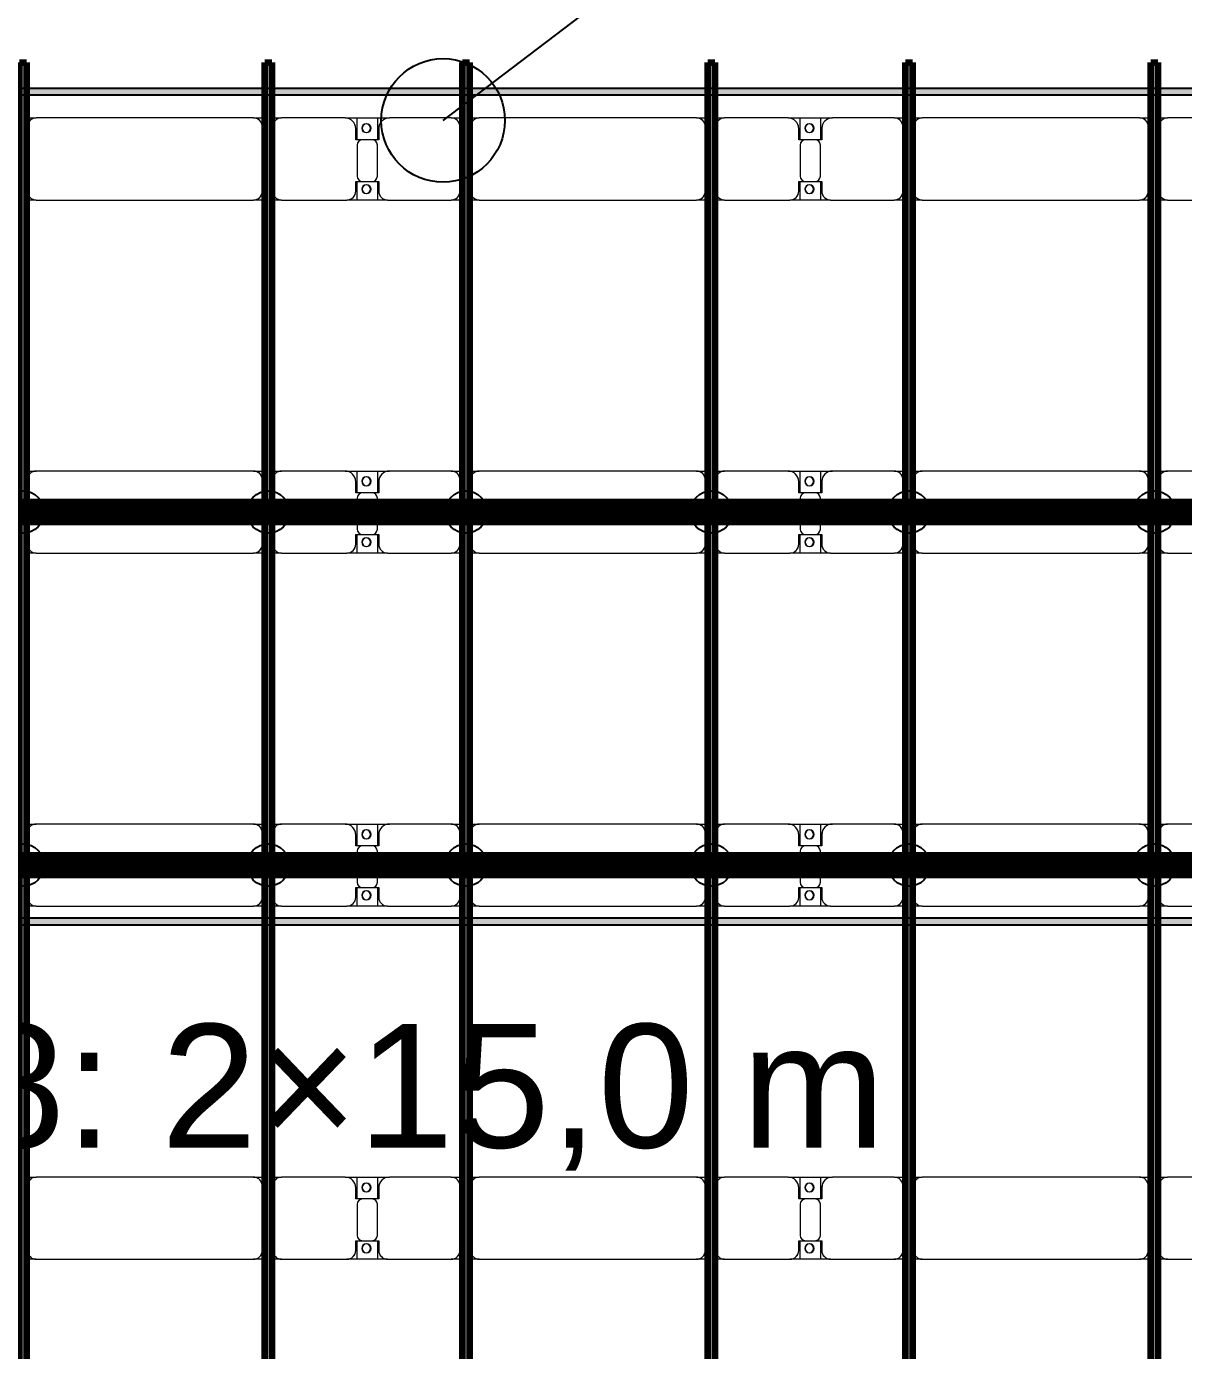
# Model space of a CAD drawing. Header units: millimetres. Extents: x 312848 to 517332, y -142134 to -35114.
# Drawn here: x 405492 to 412048, y -120078 to -112578 of the extents above; entities that cross this region are included whole.
import ezdxf

# ---------------------------------------------------------------- set-up
doc = ezdxf.new("R2010")
doc.units = ezdxf.units.MM
for name, color, linetype, lineweight in [('A-ANNO-DIMS', 211, 'Continuous', 9), ('A-ANNO-DIMS-500', 211, 'Continuous', 9), ('A-GENM', 13, 'Continuous', 9), ('S-BEAM', 12, 'Continuous', 9)]:
    doc.layers.add(name, color=color, linetype=linetype, lineweight=lineweight)
for name, color, linetype in [('GC-BICH NEO', 6, 'Continuous'), ('GC-DAY NEO', 5, 'Continuous'), ('GC-GHI CHU', 2, 'Continuous'), ('GC-HOP 40x60 GIA CUONG', 1, 'Continuous')]:
    doc.layers.add(name, color=color, linetype=linetype)
doc.styles.add('GC_VN', font='arial.ttf')
doc.styles.add('Trebuchet MS', font='trebuc.ttf', dxfattribs={"width": 0.8, "height": 1500})
doc.dimstyles.new('Arc_Length_-_3mm_Trebuchet_MS_3', dxfattribs={"dimscale": 304.8, "dimtxt": 1546.42636, "dimasz": 1.64042, "dimexe": 2.46063, "dimexo": 2.46063, "dimgap": 0.492126, "dimtad": 1, "dimdec": 0, "dimrnd": 10, "dimzin": 0, "dimdsep": 46, "dimtxsty": 'Trebuchet MS', "dimblk1": 'OBLIQUE', "dimblk2": 'OBLIQUE', "dimsah": 1, "dimcen": 0.09, "dimdle": 1.64042, "dimazin": 0, "dimtfac": 1, "dimtdec": 4, "dimtix": 1, "dimtmove": 0, "dimatfit": 3, "dimfxl": 1, "dimtvp": 1, "dimtfill": 1, "dimtolj": 1, "dimtzin": 0, "dimarcsym": 2})

# ---------------------------------------------------------------- blocks, each defined once
blk = doc.blocks.new('Dai phao do pin - DẢI PHAO ĐỠ PIN-67305-KHUNG KẾT CẤU BÈ PIN 3')
at = {"layer": 'A-GENM', "color": 7}
for p, q in [((4344.4, 241.6), (4399.7, 241.6)), ((5630.3, 241.6), (4399.7, 241.6)), ((5630.3, 241.6), (5694.4, 241.6)), ((5734.4, 241.6), (5789.7, 241.6)), ((6149.7, 241.6), (5789.7, 241.6)), ((6149.7, 241.6), (6332.2, 241.6)), ((6217.8, 241.6), (6400.3, 241.6)), ((6217.8, 118.2), (6217.8, 241.6)), ((6332.2, 241.6), (6332.2, 118.2)), ((6750.3, 241.6), (6400.3, 241.6)), ((6750.3, 241.6), (6814.4, 241.6)), ((6854.4, 241.6), (6909.7, 241.6)), ((8140.3, 241.6), (6909.7, 241.6)), ((8140.3, 241.6), (8204.4, 241.6)), ((8244.4, 241.6), (8299.7, 241.6)), ((8659.7, 241.6), (8299.7, 241.6)), ((8659.7, 241.6), (8842.2, 241.6)), ((8727.8, 241.6), (8910.3, 241.6)), ((8727.8, 118.2), (8727.8, 241.6)), ((8842.2, 241.6), (8842.2, 118.2)), ((9260.3, 241.6), (8910.3, 241.6)), ((9260.3, 241.6), (9324.4, 241.6)), ((9364.4, 241.6), (9419.7, 241.6)), ((10650.3, 241.6), (9419.7, 241.6)), ((10650.3, 241.6), (10714.4, 241.6)), ((10754.4, 241.6), (10809.7, 241.6)), ((11169.7, 241.6), (10809.7, 241.6)), ((4349.7, 191.6), (4349.7, -173.4)), ((5680.3, -173.4), (5680.3, 191.6)), ((5739.7, 191.6), (5739.7, -173.4)), ((6209.7, 118.2), (6209.7, 181.6)), ((6340.3, 181.6), (6340.3, 118.2)), ((6800.3, -173.4), (6800.3, 191.6)), ((6859.7, 191.6), (6859.7, -173.4)), ((8190.3, -173.4), (8190.3, 191.6)), ((8249.7, 191.6), (8249.7, -173.4)), ((8719.7, 118.2), (8719.7, 181.6)), ((8850.3, 181.6), (8850.3, 118.2)), ((9310.3, -173.4), (9310.3, 191.6)), ((9369.7, 191.6), (9369.7, -173.4)), ((10700.3, -173.4), (10700.3, 191.6)), ((10759.7, 191.6), (10759.7, -173.4)), ((6302.2, 118.2), (6209.7, 118.2)), ((6217.8, 88.2), (6217.8, -88.2)), ((6340.3, 118.2), (6247.8, 118.2)), ((6332.2, -88.2), (6332.2, 88.2)), ((8812.2, 118.2), (8719.7, 118.2)), ((8727.8, 88.2), (8727.8, -88.2)), ((8850.3, 118.2), (8757.8, 118.2)), ((8842.2, -88.2), (8842.2, 88.2)), ((6209.7, -173.4), (6209.7, -118.2)), ((6209.7, -118.2), (6302.2, -118.2)), ((6217.8, -223.4), (6217.8, -118.2)), ((6247.8, -118.2), (6340.3, -118.2)), ((6332.2, -118.2), (6332.2, -223.4)), ((6340.3, -118.2), (6340.3, -173.4)), ((8719.7, -173.4), (8719.7, -118.2)), ((8719.7, -118.2), (8812.2, -118.2)), ((8727.8, -223.4), (8727.8, -118.2)), ((8757.8, -118.2), (8850.3, -118.2)), ((8842.2, -118.2), (8842.2, -223.4)), ((8850.3, -118.2), (8850.3, -173.4)), ((4399.7, -223.4), (4344.4, -223.4)), ((4399.7, -223.4), (5630.3, -223.4)), ((5694.4, -223.4), (5630.3, -223.4)), ((5789.7, -223.4), (5734.4, -223.4)), ((5789.7, -223.4), (6159.7, -223.4)), ((6332.2, -223.4), (6159.7, -223.4)), ((6390.3, -223.4), (6217.8, -223.4)), ((6390.3, -223.4), (6750.3, -223.4)), ((6814.4, -223.4), (6750.3, -223.4)), ((6909.7, -223.4), (6854.4, -223.4)), ((6909.7, -223.4), (8140.3, -223.4)), ((8204.4, -223.4), (8140.3, -223.4)), ((8299.7, -223.4), (8244.4, -223.4)), ((8299.7, -223.4), (8669.7, -223.4)), ((8842.2, -223.4), (8669.7, -223.4)), ((8900.3, -223.4), (8727.8, -223.4)), ((8900.3, -223.4), (9260.3, -223.4)), ((9324.4, -223.4), (9260.3, -223.4)), ((9419.7, -223.4), (9364.4, -223.4)), ((9419.7, -223.4), (10650.3, -223.4)), ((10714.4, -223.4), (10650.3, -223.4)), ((10809.7, -223.4), (10754.4, -223.4)), ((10809.7, -223.4), (11179.7, -223.4))]:
    blk.add_line(p, q, dxfattribs=at)
for centre, radius, start, end in [((4399.7, 191.6), 50, 90, 180), ((4399.7, 191.6), 50, 105, 180), ((5630.3, 191.6), 50, 360, 90), ((5630.3, 191.6), 50, 15, 90), ((5789.7, 191.6), 50, 90, 180), ((5789.7, 191.6), 50, 135, 180), ((6149.7, 181.6), 60, 0, 90), ((6400.3, 181.6), 60, 90, 180), ((6750.3, 191.6), 50, 360, 90), ((6750.3, 191.6), 50, 360, 45), ((6909.7, 191.6), 50, 90, 180), ((6909.7, 191.6), 50, 105, 180), ((8140.3, 191.6), 50, 360, 90), ((8140.3, 191.6), 50, 15, 90), ((8299.7, 191.6), 50, 90, 180), ((8299.7, 191.6), 50, 135, 180), ((8659.7, 181.6), 60, 360, 90), ((8910.3, 181.6), 60, 90, 180), ((9260.3, 191.6), 50, 360, 90), ((9260.3, 191.6), 50, 360, 45), ((9419.7, 191.6), 50, 90, 180), ((9419.7, 191.6), 50, 105, 180), ((10650.3, 191.6), 50, 360, 90), ((10650.3, 191.6), 50, 15, 90), ((10809.7, 191.6), 50, 90, 180), ((10809.7, 191.6), 50, 135, 180), ((6149.7, 181.6), 60, 0, 30), ((6268.6, 183.2), 25, 0, 180), ((6268.6, 183.2), 25, 180, 360), ((6271.4, 183.2), 25, 0, 180), ((6271.4, 183.2), 25, 180, 360), ((6400.3, 181.6), 60, 150, 180), ((8659.7, 181.6), 60, 360, 30), ((8778.6, 183.2), 25, 0, 180), ((8778.6, 183.2), 25, 180, 0), ((8781.4, 183.2), 25, 360, 180), ((8781.4, 183.2), 25, 180, 360), ((8910.3, 181.6), 60, 150, 180), ((6247.8, 88.2), 30, 90, 180), ((6302.2, 88.2), 30, 360, 90), ((8757.8, 88.2), 30, 90, 180), ((8812.2, 88.2), 30, 360, 90), ((6247.8, -88.2), 30, 180, 270), ((6268.6, -161.8), 25, 360, 180), ((6271.4, -161.8), 25, 0, 180), ((6302.2, -88.2), 30, 270, 360), ((8757.8, -88.2), 30, 180, 270), ((8778.6, -161.8), 25, 360, 180), ((8781.4, -161.8), 25, 360, 180), ((8812.2, -88.2), 30, 270, 360), ((4399.7, -173.4), 50, 180, 270), ((4399.7, -173.4), 50, 180, 270), ((5630.3, -173.4), 50, 270, 360), ((5630.3, -173.4), 50, 285, 360), ((5789.7, -173.4), 50, 180, 270), ((5789.7, -173.4), 50, 180, 225), ((6159.7, -173.4), 50, 270, 360), ((6159.7, -173.4), 50, 315, 360), ((6268.6, -161.8), 25, 180, 0), ((6271.4, -161.8), 25, 180, 0), ((6390.3, -173.4), 50, 180, 270), ((6390.3, -173.4), 50, 180, 225), ((6750.3, -173.4), 50, 270, 360), ((6750.3, -173.4), 50, 315, 360), ((6909.7, -173.4), 50, 180, 270), ((6909.7, -173.4), 50, 180, 270), ((8140.3, -173.4), 50, 270, 360), ((8140.3, -173.4), 50, 285, 360), ((8299.7, -173.4), 50, 180, 270), ((8299.7, -173.4), 50, 180, 225), ((8669.7, -173.4), 50, 270, 360), ((8669.7, -173.4), 50, 315, 360), ((8778.6, -161.8), 25, 180, 0), ((8781.4, -161.8), 25, 180, 0), ((8900.3, -173.4), 50, 180, 270), ((8900.3, -173.4), 50, 180, 225), ((9260.3, -173.4), 50, 270, 360), ((9260.3, -173.4), 50, 315, 360), ((9419.7, -173.4), 50, 180, 270), ((9419.7, -173.4), 50, 180, 270), ((10650.3, -173.4), 50, 270, 0), ((10650.3, -173.4), 50, 285, 360), ((10809.7, -173.4), 50, 180, 270), ((10809.7, -173.4), 50, 180, 225)]:
    blk.add_arc(centre, radius, start, end, dxfattribs=at)
blk = doc.blocks.new('Dai phao do pin - DẢI PHAO ĐỠ PIN-V14-KHUNG KẾT CẤU BÈ PIN 3')
at = {"layer": 'A-GENM', "color": 7}
for p, q in [((4344.4, 241.6), (4399.7, 241.6)), ((5630.3, 241.6), (4399.7, 241.6)), ((5630.3, 241.6), (5694.4, 241.6)), ((5734.4, 241.6), (5789.7, 241.6)), ((6149.7, 241.6), (5789.7, 241.6)), ((6149.7, 241.6), (6332.2, 241.6)), ((6217.8, 241.6), (6400.3, 241.6)), ((6217.8, 118.2), (6217.8, 241.6)), ((6332.2, 241.6), (6332.2, 118.2)), ((6750.3, 241.6), (6400.3, 241.6)), ((6750.3, 241.6), (6814.4, 241.6)), ((6854.4, 241.6), (6909.7, 241.6)), ((8140.3, 241.6), (6909.7, 241.6)), ((8140.3, 241.6), (8204.4, 241.6)), ((8244.4, 241.6), (8299.7, 241.6)), ((8659.7, 241.6), (8299.7, 241.6)), ((8659.7, 241.6), (8842.2, 241.6)), ((8727.8, 241.6), (8910.3, 241.6)), ((8727.8, 118.2), (8727.8, 241.6)), ((8842.2, 241.6), (8842.2, 118.2)), ((9260.3, 241.6), (8910.3, 241.6)), ((9260.3, 241.6), (9324.4, 241.6)), ((9364.4, 241.6), (9419.7, 241.6)), ((10650.3, 241.6), (9419.7, 241.6)), ((10650.3, 241.6), (10714.4, 241.6)), ((10754.4, 241.6), (10809.7, 241.6)), ((11169.7, 241.6), (10809.7, 241.6)), ((4349.7, 191.6), (4349.7, -173.4)), ((5680.3, -173.4), (5680.3, 191.6)), ((5739.7, 191.6), (5739.7, -173.4)), ((6209.7, 118.2), (6209.7, 181.6)), ((6340.3, 181.6), (6340.3, 118.2)), ((6800.3, -173.4), (6800.3, 191.6)), ((6859.7, 191.6), (6859.7, -173.4)), ((8190.3, -173.4), (8190.3, 191.6)), ((8249.7, 191.6), (8249.7, -173.4)), ((8719.7, 118.2), (8719.7, 181.6)), ((8850.3, 181.6), (8850.3, 118.2)), ((9310.3, -173.4), (9310.3, 191.6)), ((9369.7, 191.6), (9369.7, -173.4)), ((10700.3, -173.4), (10700.3, 191.6)), ((10759.7, 191.6), (10759.7, -173.4)), ((6302.2, 118.2), (6209.7, 118.2)), ((6217.8, 88.2), (6217.8, -88.2)), ((6340.3, 118.2), (6247.8, 118.2)), ((6332.2, -88.2), (6332.2, 88.2)), ((8812.2, 118.2), (8719.7, 118.2)), ((8727.8, 88.2), (8727.8, -88.2)), ((8850.3, 118.2), (8757.8, 118.2)), ((8842.2, -88.2), (8842.2, 88.2)), ((6209.7, -173.4), (6209.7, -118.2)), ((6209.7, -118.2), (6302.2, -118.2)), ((6217.8, -223.4), (6217.8, -118.2)), ((6247.8, -118.2), (6340.3, -118.2)), ((6332.2, -118.2), (6332.2, -223.4)), ((6340.3, -118.2), (6340.3, -173.4)), ((8719.7, -173.4), (8719.7, -118.2)), ((8719.7, -118.2), (8812.2, -118.2)), ((8727.8, -223.4), (8727.8, -118.2)), ((8757.8, -118.2), (8850.3, -118.2)), ((8842.2, -118.2), (8842.2, -223.4)), ((8850.3, -118.2), (8850.3, -173.4)), ((4399.7, -223.4), (4344.4, -223.4)), ((4399.7, -223.4), (5630.3, -223.4)), ((5694.4, -223.4), (5630.3, -223.4)), ((5789.7, -223.4), (5734.4, -223.4)), ((5789.7, -223.4), (6159.7, -223.4)), ((6332.2, -223.4), (6159.7, -223.4)), ((6390.3, -223.4), (6217.8, -223.4)), ((6390.3, -223.4), (6750.3, -223.4)), ((6814.4, -223.4), (6750.3, -223.4)), ((6909.7, -223.4), (6854.4, -223.4)), ((6909.7, -223.4), (8140.3, -223.4)), ((8204.4, -223.4), (8140.3, -223.4)), ((8299.7, -223.4), (8244.4, -223.4)), ((8299.7, -223.4), (8669.7, -223.4)), ((8842.2, -223.4), (8669.7, -223.4)), ((8900.3, -223.4), (8727.8, -223.4)), ((8900.3, -223.4), (9260.3, -223.4)), ((9324.4, -223.4), (9260.3, -223.4)), ((9419.7, -223.4), (9364.4, -223.4)), ((9419.7, -223.4), (10650.3, -223.4)), ((10714.4, -223.4), (10650.3, -223.4)), ((10809.7, -223.4), (10754.4, -223.4)), ((10809.7, -223.4), (11179.7, -223.4))]:
    blk.add_line(p, q, dxfattribs=at)
for centre, radius, start, end in [((4399.7, 191.6), 50, 90, 180), ((4399.7, 191.6), 50, 105, 180), ((5630.3, 191.6), 50, 360, 90), ((5630.3, 191.6), 50, 15, 90), ((5789.7, 191.6), 50, 90, 180), ((5789.7, 191.6), 50, 135, 180), ((6149.7, 181.6), 60, 0, 90), ((6400.3, 181.6), 60, 90, 180), ((6750.3, 191.6), 50, 360, 90), ((6750.3, 191.6), 50, 360, 45), ((6909.7, 191.6), 50, 90, 180), ((6909.7, 191.6), 50, 105, 180), ((8140.3, 191.6), 50, 360, 90), ((8140.3, 191.6), 50, 15, 90), ((8299.7, 191.6), 50, 90, 180), ((8299.7, 191.6), 50, 135, 180), ((8659.7, 181.6), 60, 360, 90), ((8910.3, 181.6), 60, 90, 180), ((9260.3, 191.6), 50, 360, 90), ((9260.3, 191.6), 50, 360, 45), ((9419.7, 191.6), 50, 90, 180), ((9419.7, 191.6), 50, 105, 180), ((10650.3, 191.6), 50, 360, 90), ((10650.3, 191.6), 50, 15, 90), ((10809.7, 191.6), 50, 90, 180), ((10809.7, 191.6), 50, 135, 180), ((6149.7, 181.6), 60, 0, 30), ((6268.6, 183.2), 25, 0, 180), ((6268.6, 183.2), 25, 180, 360), ((6271.4, 183.2), 25, 0, 180), ((6271.4, 183.2), 25, 180, 360), ((6400.3, 181.6), 60, 150, 180), ((8659.7, 181.6), 60, 360, 30), ((8778.6, 183.2), 25, 0, 180), ((8778.6, 183.2), 25, 180, 0), ((8781.4, 183.2), 25, 360, 180), ((8781.4, 183.2), 25, 180, 360), ((8910.3, 181.6), 60, 150, 180), ((6247.8, 88.2), 30, 90, 180), ((6302.2, 88.2), 30, 360, 90), ((8757.8, 88.2), 30, 90, 180), ((8812.2, 88.2), 30, 360, 90), ((6247.8, -88.2), 30, 180, 270), ((6268.6, -161.8), 25, 360, 180), ((6271.4, -161.8), 25, 0, 180), ((6302.2, -88.2), 30, 270, 360), ((8757.8, -88.2), 30, 180, 270), ((8778.6, -161.8), 25, 360, 180), ((8781.4, -161.8), 25, 360, 180), ((8812.2, -88.2), 30, 270, 360), ((4399.7, -173.4), 50, 180, 270), ((4399.7, -173.4), 50, 180, 270), ((5630.3, -173.4), 50, 270, 360), ((5630.3, -173.4), 50, 285, 360), ((5789.7, -173.4), 50, 180, 270), ((5789.7, -173.4), 50, 180, 225), ((6159.7, -173.4), 50, 270, 360), ((6159.7, -173.4), 50, 315, 360), ((6268.6, -161.8), 25, 180, 0), ((6271.4, -161.8), 25, 180, 0), ((6390.3, -173.4), 50, 180, 270), ((6390.3, -173.4), 50, 180, 225), ((6750.3, -173.4), 50, 270, 360), ((6750.3, -173.4), 50, 315, 360), ((6909.7, -173.4), 50, 180, 270), ((6909.7, -173.4), 50, 180, 270), ((8140.3, -173.4), 50, 270, 360), ((8140.3, -173.4), 50, 285, 360), ((8299.7, -173.4), 50, 180, 270), ((8299.7, -173.4), 50, 180, 225), ((8669.7, -173.4), 50, 270, 360), ((8669.7, -173.4), 50, 315, 360), ((8778.6, -161.8), 25, 180, 0), ((8781.4, -161.8), 25, 180, 0), ((8900.3, -173.4), 50, 180, 270), ((8900.3, -173.4), 50, 180, 225), ((9260.3, -173.4), 50, 270, 360), ((9260.3, -173.4), 50, 315, 360), ((9419.7, -173.4), 50, 180, 270), ((9419.7, -173.4), 50, 180, 270), ((10650.3, -173.4), 50, 270, 0), ((10650.3, -173.4), 50, 285, 360), ((10809.7, -173.4), 50, 180, 270), ((10809.7, -173.4), 50, 180, 225)]:
    blk.add_arc(centre, radius, start, end, dxfattribs=at)
blk = doc.blocks.new('Dai phao do pin - DẢI PHAO ĐỠ PIN-V16-KHUNG KẾT CẤU BÈ PIN 3')
at = {"layer": 'A-GENM', "color": 7}
for p, q in [((4344.4, 241.6), (4399.7, 241.6)), ((5630.3, 241.6), (4399.7, 241.6)), ((5630.3, 241.6), (5694.4, 241.6)), ((5734.4, 241.6), (5789.7, 241.6)), ((6149.7, 241.6), (5789.7, 241.6)), ((6149.7, 241.6), (6332.2, 241.6)), ((6217.8, 241.6), (6400.3, 241.6)), ((6217.8, 118.2), (6217.8, 241.6)), ((6332.2, 241.6), (6332.2, 118.2)), ((6750.3, 241.6), (6400.3, 241.6)), ((6750.3, 241.6), (6814.4, 241.6)), ((6854.4, 241.6), (6909.7, 241.6)), ((8140.3, 241.6), (6909.7, 241.6)), ((8140.3, 241.6), (8204.4, 241.6)), ((8244.4, 241.6), (8299.7, 241.6)), ((8659.7, 241.6), (8299.7, 241.6)), ((8659.7, 241.6), (8842.2, 241.6)), ((8727.8, 241.6), (8910.3, 241.6)), ((8727.8, 118.2), (8727.8, 241.6)), ((8842.2, 241.6), (8842.2, 118.2)), ((9260.3, 241.6), (8910.3, 241.6)), ((9260.3, 241.6), (9324.4, 241.6)), ((9364.4, 241.6), (9419.7, 241.6)), ((10650.3, 241.6), (9419.7, 241.6)), ((10650.3, 241.6), (10714.4, 241.6)), ((10754.4, 241.6), (10809.7, 241.6)), ((11169.7, 241.6), (10809.7, 241.6)), ((4349.7, 191.6), (4349.7, -173.4)), ((5680.3, -173.4), (5680.3, 191.6)), ((5739.7, 191.6), (5739.7, -173.4)), ((6209.7, 118.2), (6209.7, 181.6)), ((6340.3, 181.6), (6340.3, 118.2)), ((6800.3, -173.4), (6800.3, 191.6)), ((6859.7, 191.6), (6859.7, -173.4)), ((8190.3, -173.4), (8190.3, 191.6)), ((8249.7, 191.6), (8249.7, -173.4)), ((8719.7, 118.2), (8719.7, 181.6)), ((8850.3, 181.6), (8850.3, 118.2)), ((9310.3, -173.4), (9310.3, 191.6)), ((9369.7, 191.6), (9369.7, -173.4)), ((10700.3, -173.4), (10700.3, 191.6)), ((10759.7, 191.6), (10759.7, -173.4)), ((6302.2, 118.2), (6209.7, 118.2)), ((6217.8, 88.2), (6217.8, -88.2)), ((6340.3, 118.2), (6247.8, 118.2)), ((6332.2, -88.2), (6332.2, 88.2)), ((8812.2, 118.2), (8719.7, 118.2)), ((8727.8, 88.2), (8727.8, -88.2)), ((8850.3, 118.2), (8757.8, 118.2)), ((8842.2, -88.2), (8842.2, 88.2)), ((6209.7, -173.4), (6209.7, -118.2)), ((6209.7, -118.2), (6302.2, -118.2)), ((6217.8, -223.4), (6217.8, -118.2)), ((6247.8, -118.2), (6340.3, -118.2)), ((6332.2, -118.2), (6332.2, -223.4)), ((6340.3, -118.2), (6340.3, -173.4)), ((8719.7, -173.4), (8719.7, -118.2)), ((8719.7, -118.2), (8812.2, -118.2)), ((8727.8, -223.4), (8727.8, -118.2)), ((8757.8, -118.2), (8850.3, -118.2)), ((8842.2, -118.2), (8842.2, -223.4)), ((8850.3, -118.2), (8850.3, -173.4)), ((4399.7, -223.4), (4344.4, -223.4)), ((4399.7, -223.4), (5630.3, -223.4)), ((5694.4, -223.4), (5630.3, -223.4)), ((5789.7, -223.4), (5734.4, -223.4)), ((5789.7, -223.4), (6159.7, -223.4)), ((6332.2, -223.4), (6159.7, -223.4)), ((6390.3, -223.4), (6217.8, -223.4)), ((6390.3, -223.4), (6750.3, -223.4)), ((6814.4, -223.4), (6750.3, -223.4)), ((6909.7, -223.4), (6854.4, -223.4)), ((6909.7, -223.4), (8140.3, -223.4)), ((8204.4, -223.4), (8140.3, -223.4)), ((8299.7, -223.4), (8244.4, -223.4)), ((8299.7, -223.4), (8669.7, -223.4)), ((8842.2, -223.4), (8669.7, -223.4)), ((8900.3, -223.4), (8727.8, -223.4)), ((8900.3, -223.4), (9260.3, -223.4)), ((9324.4, -223.4), (9260.3, -223.4)), ((9419.7, -223.4), (9364.4, -223.4)), ((9419.7, -223.4), (10650.3, -223.4)), ((10714.4, -223.4), (10650.3, -223.4)), ((10809.7, -223.4), (10754.4, -223.4)), ((10809.7, -223.4), (11179.7, -223.4))]:
    blk.add_line(p, q, dxfattribs=at)
for centre, radius, start, end in [((4399.7, 191.6), 50, 90, 180), ((4399.7, 191.6), 50, 105, 180), ((5630.3, 191.6), 50, 360, 90), ((5630.3, 191.6), 50, 15, 90), ((5789.7, 191.6), 50, 90, 180), ((5789.7, 191.6), 50, 135, 180), ((6149.7, 181.6), 60, 0, 90), ((6400.3, 181.6), 60, 90, 180), ((6750.3, 191.6), 50, 360, 90), ((6750.3, 191.6), 50, 360, 45), ((6909.7, 191.6), 50, 90, 180), ((6909.7, 191.6), 50, 105, 180), ((8140.3, 191.6), 50, 360, 90), ((8140.3, 191.6), 50, 15, 90), ((8299.7, 191.6), 50, 90, 180), ((8299.7, 191.6), 50, 135, 180), ((8659.7, 181.6), 60, 360, 90), ((8910.3, 181.6), 60, 90, 180), ((9260.3, 191.6), 50, 360, 90), ((9260.3, 191.6), 50, 360, 45), ((9419.7, 191.6), 50, 90, 180), ((9419.7, 191.6), 50, 105, 180), ((10650.3, 191.6), 50, 360, 90), ((10650.3, 191.6), 50, 15, 90), ((10809.7, 191.6), 50, 90, 180), ((10809.7, 191.6), 50, 135, 180), ((6149.7, 181.6), 60, 0, 30), ((6268.6, 183.2), 25, 0, 180), ((6268.6, 183.2), 25, 180, 360), ((6271.4, 183.2), 25, 0, 180), ((6271.4, 183.2), 25, 180, 360), ((6400.3, 181.6), 60, 150, 180), ((8659.7, 181.6), 60, 360, 30), ((8778.6, 183.2), 25, 0, 180), ((8778.6, 183.2), 25, 180, 0), ((8781.4, 183.2), 25, 360, 180), ((8781.4, 183.2), 25, 180, 360), ((8910.3, 181.6), 60, 150, 180), ((6247.8, 88.2), 30, 90, 180), ((6302.2, 88.2), 30, 360, 90), ((8757.8, 88.2), 30, 90, 180), ((8812.2, 88.2), 30, 360, 90), ((6247.8, -88.2), 30, 180, 270), ((6268.6, -161.8), 25, 360, 180), ((6271.4, -161.8), 25, 0, 180), ((6302.2, -88.2), 30, 270, 360), ((8757.8, -88.2), 30, 180, 270), ((8778.6, -161.8), 25, 360, 180), ((8781.4, -161.8), 25, 360, 180), ((8812.2, -88.2), 30, 270, 360), ((4399.7, -173.4), 50, 180, 270), ((4399.7, -173.4), 50, 180, 270), ((5630.3, -173.4), 50, 270, 360), ((5630.3, -173.4), 50, 285, 360), ((5789.7, -173.4), 50, 180, 270), ((5789.7, -173.4), 50, 180, 225), ((6159.7, -173.4), 50, 270, 360), ((6159.7, -173.4), 50, 315, 360), ((6268.6, -161.8), 25, 180, 0), ((6271.4, -161.8), 25, 180, 0), ((6390.3, -173.4), 50, 180, 270), ((6390.3, -173.4), 50, 180, 225), ((6750.3, -173.4), 50, 270, 360), ((6750.3, -173.4), 50, 315, 360), ((6909.7, -173.4), 50, 180, 270), ((6909.7, -173.4), 50, 180, 270), ((8140.3, -173.4), 50, 270, 360), ((8140.3, -173.4), 50, 285, 360), ((8299.7, -173.4), 50, 180, 270), ((8299.7, -173.4), 50, 180, 225), ((8669.7, -173.4), 50, 270, 360), ((8669.7, -173.4), 50, 315, 360), ((8778.6, -161.8), 25, 180, 0), ((8781.4, -161.8), 25, 180, 0), ((8900.3, -173.4), 50, 180, 270), ((8900.3, -173.4), 50, 180, 225), ((9260.3, -173.4), 50, 270, 360), ((9260.3, -173.4), 50, 315, 360), ((9419.7, -173.4), 50, 180, 270), ((9419.7, -173.4), 50, 180, 270), ((10650.3, -173.4), 50, 270, 0), ((10650.3, -173.4), 50, 285, 360), ((10809.7, -173.4), 50, 180, 270), ((10809.7, -173.4), 50, 180, 225)]:
    blk.add_arc(centre, radius, start, end, dxfattribs=at)
blk = doc.blocks.new('Dầm C52 - Dầm C52-V17-KHUNG KẾT CẤU BÈ PIN 3')
at = {"layer": 'S-BEAM', "lineweight": 140}
blk.add_hatch(color=1, dxfattribs=at).paths.add_polyline_path([(-10599.4, -20), (10599.4, -20), (10599.4, 20), (-10599.4, 20)])
at = {"layer": 'S-BEAM', "color": 1, "lineweight": 140}
for p, q in [((-10599.4, 20), (10599.4, 20)), ((10599.4, 20), (10599.4, -20)), ((10599.4, -20), (-10599.4, -20))]:
    blk.add_line(p, q, dxfattribs=at)
blk = doc.blocks.new('Dầm C52 - Hộp 40x60-V18-KHUNG KẾT CẤU BÈ PIN 3')
at = {"layer": 'S-BEAM', "lineweight": 25}
blk.add_hatch(color=4, dxfattribs=at).paths.add_polyline_path([(55975.3, -20), (55975.3, 20), (-55975.3, 20), (-55975.3, -20), (55935.6, -20)])
at = {"layer": 'S-BEAM', "color": 4, "lineweight": 25}
for p, q in [((-55975.3, 20), (55975.3, 20)), ((55975.3, -20), (-55975.3, -20))]:
    blk.add_line(p, q, dxfattribs=at)
blk = doc.blocks.new('Dầm C52 - Hộp 40x60-65303-KHUNG KẾT CẤU BÈ PIN 3')
at = {"layer": 'S-BEAM', "lineweight": 25}
blk.add_hatch(color=4, dxfattribs=at).paths.add_polyline_path([(55410.9, -20), (55410.9, 20), (-55410.9, 20), (-55410.9, -20), (55371.2, -20)])
at = {"layer": 'S-BEAM', "color": 4, "lineweight": 25}
for p, q in [((-55410.9, 20), (55410.9, 20)), ((55410.9, -20), (-55410.9, -20))]:
    blk.add_line(p, q, dxfattribs=at)
blk = doc.blocks.new('be pin 3_rvt-1-KHUNG KẾT CẤU BÈ PIN 3')
at = {"layer": 'A-GENM', "color": 4, "lineweight": 25}
for name, p in [('Dai phao do pin - DẢI PHAO ĐỠ PIN-67305-KHUNG KẾT CẤU BÈ PIN 3', (401148.1, -113337.3)), ('Dai phao do pin - DẢI PHAO ĐỠ PIN-V16-KHUNG KẾT CẤU BÈ PIN 3', (401148.1, -115337.3)), ('Dai phao do pin - DẢI PHAO ĐỠ PIN-V14-KHUNG KẾT CẤU BÈ PIN 3', (401148.1, -117337.3)), ('Dai phao do pin - DẢI PHAO ĐỠ PIN-67305-KHUNG KẾT CẤU BÈ PIN 3', (401148.1, -119337.3))]:
    blk.add_blockref(name, p, dxfattribs=at)
at = {"layer": 'S-BEAM', "color": 4, "lineweight": 25, "rotation": 90.00000000000091}
for p in [(405472.5, -123380.6), (406862.5, -123380.6), (407982.5, -123380.6), (409372.5, -123380.6), (410492.5, -123380.6), (411882.5, -123380.6)]:
    blk.add_blockref('Dầm C52 - Dầm C52-V17-KHUNG KẾT CẤU BÈ PIN 3', p, dxfattribs=at)
at = {"layer": 'S-BEAM', "color": 4, "lineweight": 25}
for name, p in [('Dầm C52 - Hộp 40x60-65303-KHUNG KẾT CẤU BÈ PIN 3', (381072.2, -112947.4)), ('Dầm C52 - Hộp 40x60-V18-KHUNG KẾT CẤU BÈ PIN 3', (380507.8, -117647.4))]:
    blk.add_blockref(name, p, dxfattribs=at)
blk = doc.blocks.new('DIMBLOCK5-KHUNG KẾT CẤU BÈ PIN 3')
at = {"layer": 'A-ANNO-DIMS-500', "transparency": 16777216}
for p, q in [((413167.6, -113837.3), (413167.6, -42837.3)), ((413167.6, -43337.3), (399246.1, -43337.3)), ((413167.6, -43337.3), (413917.6, -43337.3)), ((413167.6, -113337.3), (412417.6, -113337.3)), ((413167.6, -113337.3), (413564, -113337.3))]:
    blk.add_line(p, q, dxfattribs=at)
at = {"layer": 'A-ANNO-DIMS-500', "lineweight": 70, "transparency": 16777216}
for p, q in [((413167.6, -43337.3), (412917.6, -43087.3)), ((413167.6, -43337.3), (413417.6, -43587.3)), ((413167.6, -113337.3), (412917.6, -113087.3)), ((413167.6, -113337.3), (413417.6, -113587.3))]:
    blk.add_line(p, q, dxfattribs=at)
at = {"layer": 'A-ANNO-DIMS-500', "color": 0, "transparency": 16777216, "insert": (411098.2, -80303.1), "char_height": 1500, "width": 4717.911, "attachment_point": 1, "rotation": 90, "line_spacing_factor": 1.048425, "style": 'Trebuchet MS', "bg_fill": 3, "box_fill_scale": 1.25, "bg_fill_color": 256, "bg_fill_true_color": 13158600, "bg_fill_transparency": 0}
blk.add_mtext('70000', dxfattribs=at)
blk = doc.blocks.new('_Oblique')
at = {"color": 0, "linetype": 'ByBlock', "lineweight": -2}
blk.add_line((-0.5, -0.5), (0.5, 0.5), dxfattribs=at)

msp = doc.modelspace()

# ---------------------------------------------------------------- linework, layer by layer
at = {"layer": 'GC-HOP 40x60 GIA CUONG', "const_width": 150}
for points in [[(398602.8, -115328.3), (413602.8, -115328.3)], [(398602.8, -117328.3), (413602.8, -117328.3)]]:
    msp.add_lwpolyline(points, dxfattribs=at)
at = {"layer": 'GC-HOP 40x60 GIA CUONG'}
for centre in [(405472.5, -115328.3), (406862.5, -115328.3), (407982.5, -115328.3), (409372.5, -115328.3), (410492.5, -115328.3), (411882.5, -115328.3), (405472.5, -117328.3), (406862.5, -117328.3), (407982.5, -117328.3), (409372.5, -117328.3), (410492.5, -117328.3), (411882.5, -117328.3)]:
    msp.add_circle(centre, 120, dxfattribs=at)

# ---------------------------------------------------------------- block references
at = {"lineweight": 5}
msp.add_blockref('be pin 3_rvt-1-KHUNG KẾT CẤU BÈ PIN 3', (0, 0), dxfattribs=at)

# ---------------------------------------------------------------- texts
at = {"layer": 'GC-GHI CHU', "style": 'GC_VN'}
msp.add_text('B3-08: 2×15,0 m', height=700, dxfattribs=at).set_placement((403102.8, -118928.3))

# ---------------------------------------------------------------- next in the draw order: dimensions: what is measured, and where the dimension line sits
at = {"layer": 'A-ANNO-DIMS'}
dim = msp.add_linear_dim(base=(413167.6, -43337.3), p1=(412814, -113337.3), p2=(398496.1, -43337.3), angle=90, dimstyle='Arc_Length_-_3mm_Trebuchet_MS_3', override={"dimpost": '<>', "dimfxl": 71449.305142}, dxfattribs=at)
dim.commit()
dim.dimension.update_dxf_attribs({"geometry": 'DIMBLOCK5-KHUNG KẾT CẤU BÈ PIN 3', "text_midpoint": (412254.4, -78337.3)})

# ---------------------------------------------------------------- next in the draw order: linework, layer by layer
at = {"layer": 'GC-BICH NEO'}
msp.add_circle((407852.8, -113110), 350, dxfattribs=at)
at = {"layer": 'GC-DAY NEO'}
msp.add_line((407852.8, -113110), (414222.6, -108269.9), dxfattribs=at)

doc.saveas('drawing.dxf')
